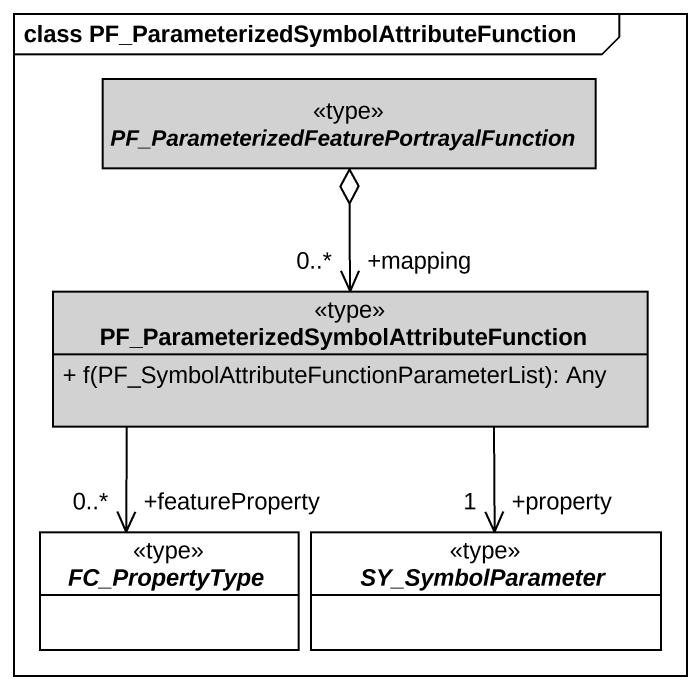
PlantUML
@startuml
mainframe class PF_ParameterizedSymbolAttributeFunction
hide circle
hide empty members
skinparam classAttributeIconSize 0
abstract class "PF_ParameterizedFeaturePortrayalFunction" as PF_ParameterizedFeaturePortr <<type>> #D2D2D2
class "PF_ParameterizedSymbolAttributeFunction" as PF_ParameterizedSymbolAttrib <<type>> #D2D2D2 {
  + f(PF_SymbolAttributeFunctionParameterList): Any
}
abstract class FC_PropertyType <<type>> #FFFFFF
abstract class SY_SymbolParameter <<type>> #FFFFFF
PF_ParameterizedSymbolAttrib "+mapping\n0..*" <-up-o PF_ParameterizedFeaturePortr
PF_ParameterizedSymbolAttrib --> "+featureProperty\n0..*" FC_PropertyType
PF_ParameterizedSymbolAttrib --> "+property\n1" SY_SymbolParameter
@enduml
